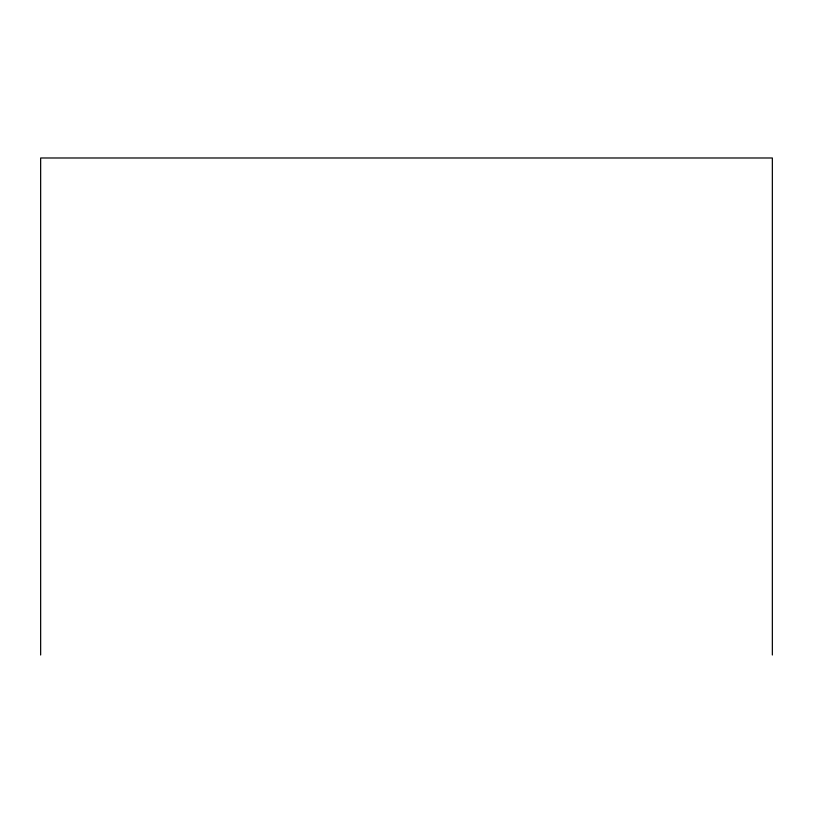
<?xml version="1.0" encoding="UTF-8"?>
<svg xmlns="http://www.w3.org/2000/svg" width="813" height="813" viewBox="0 0 813 813"><rect width="100%" height="100%" fill="white"/><g stroke="black" fill="none" stroke-linecap="round" stroke-linejoin="round"><path stroke-width="1.22" d="M772.35 655.014L772.35 157.986L40.65 157.986L40.65 655.014"/></g></svg>
